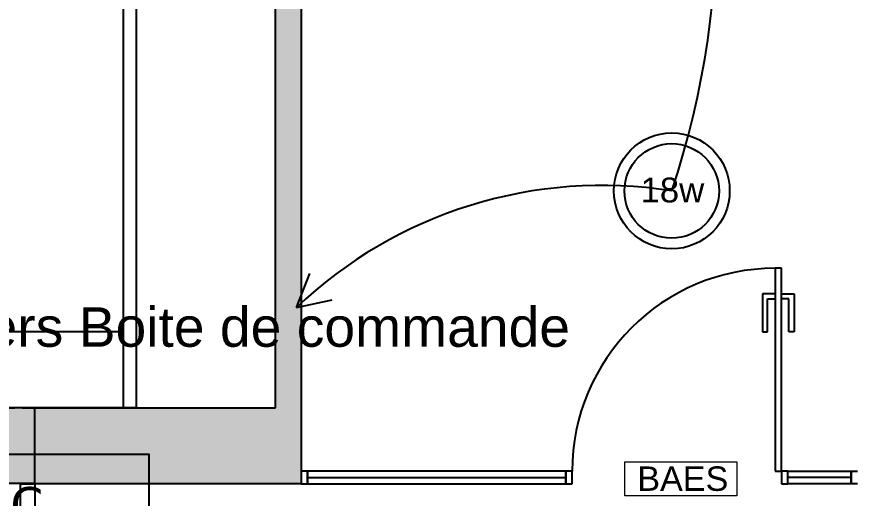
# Model space of a CAD drawing. Header units: millimetres. Extents: x 31778 to 54642, y 18502 to 28743.
# Drawn here: x 43998 to 44328.3, y 21637.5 to 21827.3 of the extents above; entities that cross this region are included whole.
import ezdxf
from ezdxf.enums import TextEntityAlignment as Align

# ---------------------------------------------------------------- set-up
doc = ezdxf.new("R2010")
doc.units = ezdxf.units.MM
doc.linetypes.add('ACAD_ISO02W100', pattern=[15, 12, -3])
doc.linetypes.add('ACAD_ISO03W100', pattern=[30, 12, -18])
for name, color, linetype in [('BS', 1, 'Continuous'), ('CIRCUITS ECLAIRAGE', 1, 'Continuous'), ('MUR BAS', 7, 'Continuous'), ('Plan Archi', 8, 'Continuous')]:
    doc.layers.add(name, color=color, linetype=linetype)
doc.layers.add('STRUCTURE POUTRES', color=5, linetype='ACAD_ISO03W100', lineweight=20)
doc.styles.get("Standard").update_dxf_attribs({"font": 'arial.ttf'})
doc.styles.add('STD', font='arial.ttf')
doc.styles.add('Verdana', font='verdana.ttf')

# ---------------------------------------------------------------- blocks, each defined once
blk = doc.blocks.new('18w')
at = {"layer": 'MUR BAS', "color": 1}
for radius in [46.61, 38.05]:
    blk.add_circle((54837.71, -12071.17), radius, dxfattribs=at)
at = {"layer": 'MUR BAS', "color": 1, "insert": (54812.6, -12060.4), "char_height": 20, "attachment_point": 1}
blk.add_mtext_dynamic_manual_height_columns('18w', width=53.4847, gutter_width=100, heights=[0], dxfattribs=at)
blk = doc.blocks.new('BS')
at = {"layer": 'BS', "color": 5, "lineweight": 20}
blk.add_lwpolyline([(-0.073, 0.734), (0.373, 0.734), (0.373, -0.74), (-0.073, -0.74)], close=True, dxfattribs=at)
at = {"layer": 'BS', "insert": (-0.014, -0.574), "char_height": 0.3211, "width": 1.19868, "attachment_point": 1, "rotation": 90, "style": 'STD'}
blk.add_mtext('BAES', dxfattribs=at)
blk = doc.blocks.new('ETIQ ECL')
at = {"color": 6, "linetype": 'ByBlock'}
blk.add_lwpolyline([(-28.09, 19.8), (28.09, 19.8), (28.09, -19.8), (-28.09, -19.8)], close=True, dxfattribs=at)
at = {"layer": 'STRUCTURE POUTRES', "color": 6, "linetype": 'ByBlock'}
for points in [[(-28.09, 19.8), (28.09, 19.8), (28.09, 6.6), (-28.09, 6.6)], [(-28.09, 6.6), (28.09, 6.6), (28.09, -6.6), (-28.09, -6.6)], [(-28.09, -6.6), (28.09, -6.6), (28.09, -19.8), (-28.09, -19.8)]]:
    blk.add_lwpolyline(points, close=True, dxfattribs=at)
at = {"layer": 'STRUCTURE POUTRES', "color": 6, "linetype": 'ByBlock', "style": 'Verdana'}
for tag, p in [('CIRCUIT', (0.33, 10.99)), ('CABLE', (-0.49, -2.08)), ('SECTION', (0.37, -14.32))]:
    blk.add_attdef(tag, text='', height=4.5, dxfattribs=at).set_placement(p, align=Align.CENTER)
blk = doc.blocks.new('FLECHZ')
at = {"color": 6}
for q in [(-3.38, 14.01), (-13.53, 4.97)]:
    blk.add_line((0, 0), q, dxfattribs=at)

msp = doc.modelspace()

# ---------------------------------------------------------------- hatches: boundary and pattern name
at = {"layer": 'Plan Archi'}
h = msp.add_hatch(color=256, dxfattribs=at)
h.dxf.hatch_style = 1
h.paths.add_polyline_path([(44100.119, 21673.185), (44100.119, 21913.182), (44040.119, 21913.182), (44040.119, 21923.182), (44110.119, 21923.182), (44110.119, 21643.185), (44005.119, 21643.185), (44005.119, 21673.185)])
at = {"layer": 'Plan Archi', "linetype": 'ACAD_ISO02W100'}
msp.add_hatch(color=256, dxfattribs=at).paths.add_polyline_path([(43955.119, 21673.185), (44004.94, 21673.185), (44004.94, 21643.364), (43955.119, 21643.364)])

# ---------------------------------------------------------------- linework, layer by layer
at = {"layer": 'CIRCUITS ECLAIRAGE', "color": 6}
for centre, radius, start, end in [((43928.044, 21868.449), 346.165, 341.51249, 21.86088), ((43739.613, 22023.424), 302.478, 268.09685, 336.7232), ((44228.847, 21585.889), 174.967, 80.95776, 133.53773)]:
    msp.add_arc(centre, radius, start, end, dxfattribs=at)
at = {"layer": 'Plan Archi'}
for p, q in [((44110.119, 21923.182), (44110.119, 21643.185)), ((44040.119, 21673.185), (44040.119, 21913.182)), ((44045.119, 21913.182), (44045.119, 21673.185)), ((44100.119, 21673.185), (44100.119, 21913.182)), ((44299.575, 21728.185), (44297.075, 21728.185)), ((44297.075, 21728.185), (44297.075, 21648.185)), ((44299.575, 21648.185), (44299.575, 21728.185)), ((44297.075, 21718.185), (44292.075, 21718.185)), ((44292.075, 21718.185), (44292.075, 21703.185)), ((44294.075, 21703.185), (44294.075, 21716.185)), ((44294.075, 21716.185), (44297.075, 21716.185)), ((44299.575, 21718.185), (44304.575, 21718.185)), ((44302.575, 21716.185), (44299.575, 21716.185)), ((44302.575, 21703.185), (44302.575, 21716.185)), ((44304.575, 21718.185), (44304.575, 21703.185)), ((44040.119, 21703.185), (43643.989, 21703.185)), ((44292.075, 21703.185), (44294.075, 21703.185)), ((44304.575, 21703.185), (44302.575, 21703.185)), ((44040.119, 21673.185), (43643.989, 21673.185)), ((44005.119, 21643.185), (44005.119, 21673.185)), ((44005.119, 21673.185), (44100.119, 21673.185)), ((44045.119, 21673.185), (44040.119, 21673.185)), ((44112.619, 21648.185), (44110.119, 21648.185)), ((44110.119, 21648.185), (44110.119, 21643.185)), ((44214.581, 21648.185), (44112.619, 21648.185)), ((44112.619, 21648.185), (44112.619, 21643.185)), ((44112.619, 21643.185), (44112.619, 21648.185)), ((44214.581, 21643.185), (44214.581, 21648.185)), ((44214.581, 21648.185), (44214.581, 21643.185)), ((44217.081, 21648.185), (44214.581, 21648.185)), ((44217.081, 21643.185), (44217.081, 21648.185)), ((44297.075, 21648.185), (44299.575, 21648.185)), ((44299.575, 21648.185), (44299.575, 21643.185)), ((44302.075, 21648.185), (44299.575, 21648.185)), ((44302.075, 21643.185), (44302.075, 21648.185)), ((44302.075, 21648.185), (44327.075, 21648.185)), ((44302.075, 21643.185), (44302.075, 21648.185)), ((44327.075, 21648.185), (44327.075, 21643.185)), ((44327.075, 21643.185), (44327.075, 21648.185)), ((44327.075, 21648.185), (44329.575, 21648.185)), ((43999.493, 21643.185), (44005.119, 21643.185)), ((43999.493, 21633.811), (43999.493, 21643.185)), ((44110.119, 21643.185), (44005.119, 21643.185)), ((44005.119, 21643.185), (44005.119, 21633.811)), ((44110.119, 21643.185), (44112.619, 21643.185)), ((44112.619, 21645.685), (44214.581, 21645.685)), ((44112.619, 21643.185), (44214.581, 21643.185)), ((44214.581, 21643.185), (44217.081, 21643.185)), ((44299.575, 21643.185), (44302.075, 21643.185)), ((44327.075, 21645.685), (44302.075, 21645.685)), ((44327.075, 21643.185), (44302.075, 21643.185)), ((44329.575, 21643.185), (44327.075, 21643.185))]:
    msp.add_line(p, q, dxfattribs=at)
at = {"layer": 'Plan Archi', "linetype": 'Continuous'}
msp.add_line((44040.119, 21673.185), (44040.119, 21703.185), dxfattribs=at)
at = {"layer": 'Plan Archi', "linetype": 'ACAD_ISO02W100'}
for p, q in [((43955.119, 21673.185), (44004.94, 21673.185)), ((44004.94, 21673.185), (44004.94, 21643.364)), ((44004.94, 21643.364), (43955.119, 21643.364))]:
    msp.add_line(p, q, dxfattribs=at)
at = {"layer": 'Plan Archi'}
msp.add_arc((44297.075, 21648.185), 80, 90, 180, dxfattribs=at)

# ---------------------------------------------------------------- block references
at = {"layer": 'CIRCUITS ECLAIRAGE', "xscale": 0.4899999999999999, "yscale": 0.4899999999999999, "zscale": 0.4899999999999999}
msp.add_blockref('18w', (17385.866, 27673.555), dxfattribs=at)
at = {"layer": 'CIRCUITS ECLAIRAGE', "color": 6, "rotation": 268.6858840098033}
msp.add_blockref('FLECHZ', (44108.324, 21712.726), dxfattribs=at)
at = {"layer": 'CIRCUITS ECLAIRAGE', "color": 6, "linetype": 'ByBlock', "xscale": 3, "yscale": 3, "zscale": 3}
msp.add_blockref('ETIQ ECL', (43965.882, 21595.502), dxfattribs=at).add_auto_attribs({'SECTION': '3x1.5', 'CABLE': 'U1000R2V', 'CIRCUIT': 'CE8-RDC'})
at = {"layer": 'CIRCUITS ECLAIRAGE', "xscale": 30, "yscale": 30, "zscale": 30, "rotation": 270}
msp.add_blockref('BS', (44259.986, 21649.669), dxfattribs=at)

# ---------------------------------------------------------------- texts
at = {"layer": 'Plan Archi', "color": 6}
msp.add_text('Vers Boite de commande', height=15.6, dxfattribs=at).set_placement((43971.561, 21697.25))

doc.saveas('drawing.dxf')
